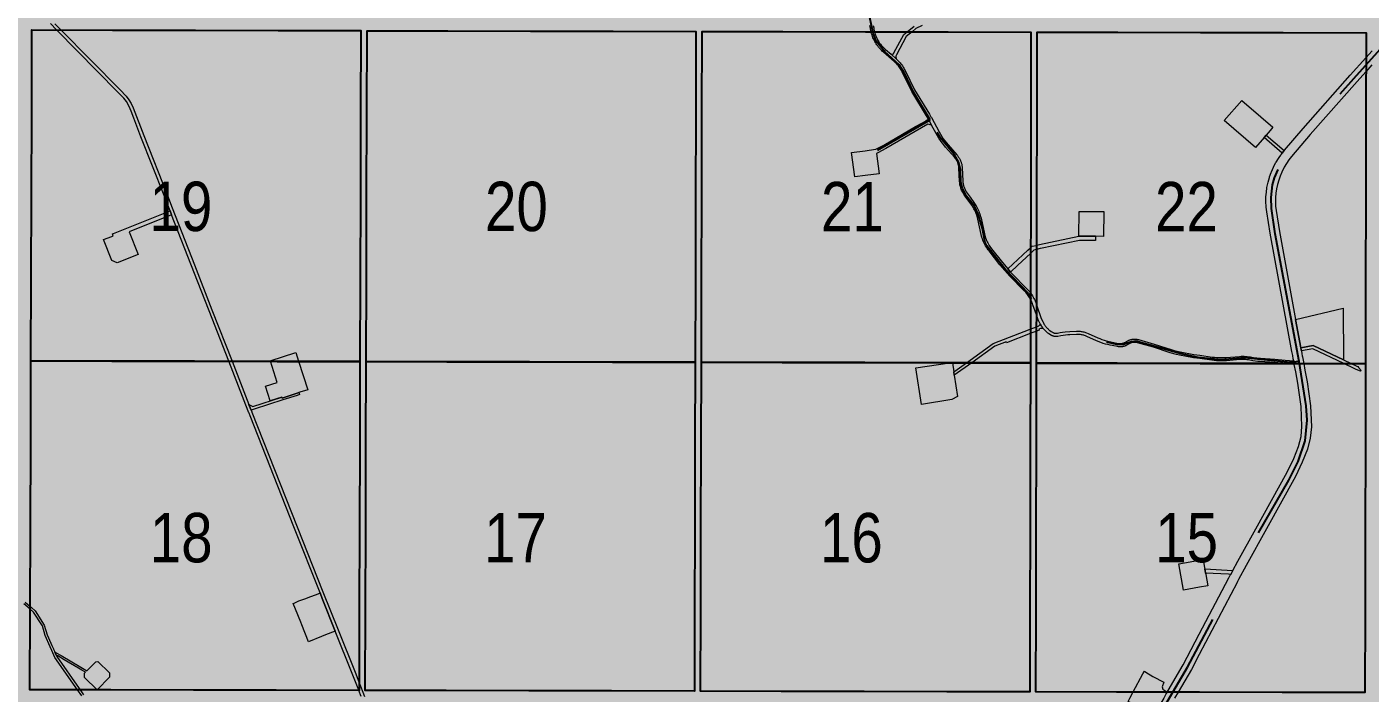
# Model space of a CAD drawing. Extents: x 351064 to 358960, y 6048061 to 6054858.
# Drawn here: x 352434.7 to 352652.5, y 6050541.5 to 6050649.5 of the extents above; entities that cross this region are included whole.
import ezdxf
from ezdxf.enums import TextEntityAlignment as Align

# ---------------------------------------------------------------- set-up
doc = ezdxf.new("R2010")
doc.units = 0
doc.header["$LTSCALE"] = 5
doc.linetypes.add('DASHED2', pattern=[9.525, 6.35, -3.175])
doc.layers.add('AS-ROUTEMAP', color=35, linetype='Continuous', lineweight=0)
doc.layers.add('RoadSeg', color=57, linetype='DASHED2')
doc.layers.add('ROUTE-MAP-BACKGROUND-H', color=7, linetype='Continuous', true_color=0xf0ebff)
doc.layers.add('Sections', color=7, linetype='Continuous', true_color=0xa75418)
doc.styles.add('120', font='ARIALN.TTF', dxfattribs={"height": 13})

msp = doc.modelspace()

# ---------------------------------------------------------------- hatches: boundary and pattern name
at = {"layer": 'ROUTE-MAP-BACKGROUND-H'}
h = msp.add_hatch(color=256, dxfattribs=at)
h.dxf.hatch_style = 1
h.paths.add_polyline_path([(352109.337, 6051083.716), (353736.796, 6051083.637), (353740.383, 6050432.833), (352105.91, 6050432.833)])

# ---------------------------------------------------------------- linework, layer by layer
at = {"layer": 'AS-ROUTEMAP', "flags": 128}
for points in [[(352488.93, 6050540.993), (352488.545, 6050541.982), (352488.542, 6050542), (352487.468, 6050544.746), (352484.714, 6050551.596), (352482.621, 6050556.861), (352482.253, 6050557.79), (352478.019, 6050568.5), (352470.915, 6050586.47), (352470.733, 6050586.936), (352470.725, 6050586.956), (352470.611, 6050587.247), (352467.449, 6050595.336), (352464.263, 6050603.486), (352462.962, 6050606.814), (352461.889, 6050609.558), (352458.175, 6050619.054), (352457.934, 6050619.675), (352457.814, 6050619.986), (352456.956, 6050622.172), (352453.216, 6050631.699), (352452.045, 6050634.74), (352451.611, 6050635.866), (352451.475, 6050636.219), (352451.203, 6050636.846), (352450.853, 6050637.416), (352450.428, 6050637.952), (352449.481, 6050638.939), (352439.514, 6050649.023), (352438.518, 6050650.031)], [(352439.222, 6050650.029), (352440.218, 6050649.022), (352449.839, 6050639.288), (352450.805, 6050638.281), (352451.263, 6050637.703), (352451.647, 6050637.078), (352451.938, 6050636.409), (352453.682, 6050631.881), (352457.494, 6050622.171), (352458.27, 6050620.194), (352461.893, 6050610.925), (352464.729, 6050603.668), (352467.986, 6050595.335), (352470.722, 6050588.332), (352470.783, 6050588.176), (352471.088, 6050587.4), (352471.19, 6050587.139), (352471.21, 6050587.089), (352478.558, 6050568.499), (352482.718, 6050557.974), (352485.178, 6050551.782), (352487.933, 6050544.929), (352488.549, 6050543.349), (352489.467, 6050540.992)], [(352571.965, 6050649.751), (352572.026, 6050649.336), (352572.059, 6050649.135), (352572.1, 6050648.936), (352572.146, 6050648.745), (352572.202, 6050648.541), (352572.263, 6050648.347), (352572.331, 6050648.155), (352572.406, 6050647.966), (352572.488, 6050647.78), (352572.576, 6050647.596), (352572.671, 6050647.416), (352572.772, 6050647.239), (352572.879, 6050647.066), (352572.993, 6050646.897), (352573.112, 6050646.732), (352573.237, 6050646.571), (352573.368, 6050646.415), (352573.504, 6050646.263), (352573.645, 6050646.117), (352573.943, 6050645.839), (352574.84, 6050645.062), (352575.667, 6050644.346), (352575.693, 6050644.323), (352575.855, 6050644.177), (352576.012, 6050644.025), (352576.163, 6050643.868), (352576.308, 6050643.705), (352576.447, 6050643.537), (352576.579, 6050643.364), (352576.706, 6050643.187), (352576.825, 6050643.005), (352576.938, 6050642.818), (352577.143, 6050642.433), (352578.658, 6050639.319), (352581.069, 6050635.383), (352581.297, 6050634.959), (352581.304, 6050634.944), (352581.375, 6050634.812), (352582.626, 6050632.48), (352582.834, 6050632.109), (352583.056, 6050631.747), (352583.291, 6050631.393), (352583.54, 6050631.049), (352584.077, 6050630.391), (352585.523, 6050628.75), (352585.602, 6050628.657), (352585.678, 6050628.562), (352585.75, 6050628.463), (352585.818, 6050628.363), (352585.883, 6050628.26), (352585.944, 6050628.155), (352586.002, 6050628.048), (352586.056, 6050627.939), (352586.105, 6050627.828), (352586.151, 6050627.715), (352586.193, 6050627.601), (352586.231, 6050627.485), (352586.264, 6050627.368), (352586.293, 6050627.25), (352586.319, 6050627.131), (352586.34, 6050627.011), (352586.356, 6050626.891), (352586.377, 6050626.648), (352586.48, 6050624.551), (352586.489, 6050624.418), (352586.503, 6050624.286), (352586.521, 6050624.154), (352586.544, 6050624.023), (352586.572, 6050623.892), (352586.605, 6050623.763), (352586.642, 6050623.635), (352586.683, 6050623.508), (352586.729, 6050623.383), (352586.78, 6050623.26), (352586.834, 6050623.138), (352586.894, 6050623.019), (352586.957, 6050622.902), (352587.024, 6050622.787), (352587.171, 6050622.565), (352587.647, 6050621.898), (352588.356, 6050620.906), (352588.493, 6050620.706), (352588.623, 6050620.502), (352588.745, 6050620.293), (352588.86, 6050620.079), (352588.966, 6050619.862), (352589.065, 6050619.64), (352589.155, 6050619.415), (352589.237, 6050619.188), (352589.31, 6050618.957), (352589.432, 6050618.488), (352589.982, 6050615.99), (352590.035, 6050615.768), (352590.097, 6050615.548), (352590.167, 6050615.33), (352590.245, 6050615.115), (352590.331, 6050614.903), (352590.425, 6050614.695), (352590.527, 6050614.49), (352590.636, 6050614.289), (352590.753, 6050614.093), (352590.878, 6050613.901), (352591.148, 6050613.531), (352592.902, 6050611.313), (352593.772, 6050610.292), (352594.205, 6050609.784), (352594.473, 6050609.471), (352596.772, 6050607.182), (352596.933, 6050607.017), (352597.087, 6050606.846), (352597.236, 6050606.67), (352597.378, 6050606.488), (352597.415, 6050606.438), (352597.514, 6050606.302), (352597.644, 6050606.111), (352597.766, 6050605.916), (352597.882, 6050605.717), (352597.991, 6050605.513), (352598.092, 6050605.306), (352598.186, 6050605.096), (352598.353, 6050604.666), (352598.417, 6050604.481), (352599.185, 6050602.266), (352599.489, 6050601.648), (352599.551, 6050601.528), (352599.618, 6050601.409), (352599.689, 6050601.293), (352599.764, 6050601.18), (352599.843, 6050601.069), (352599.926, 6050600.962), (352600.013, 6050600.857), (352600.104, 6050600.756), (352600.198, 6050600.658), (352600.296, 6050600.564), (352600.397, 6050600.473), (352600.501, 6050600.386), (352600.609, 6050600.303), (352600.832, 6050600.149), (352601.025, 6050600.026), (352601.058, 6050600.006), (352601.092, 6050599.987), (352601.126, 6050599.969), (352601.161, 6050599.953), (352601.197, 6050599.937), (352601.233, 6050599.923), (352601.27, 6050599.911), (352601.307, 6050599.9), (352601.345, 6050599.89), (352601.383, 6050599.881), (352601.421, 6050599.874), (352601.459, 6050599.868), (352601.498, 6050599.864), (352601.537, 6050599.861), (352601.575, 6050599.859), (352601.575, 6050599.859), (352601.614, 6050599.859), (352601.653, 6050599.861), (352601.692, 6050599.863), (352601.73, 6050599.867), (352601.807, 6050599.88), (352602.276, 6050599.973), (352602.662, 6050600.043), (352603.052, 6050600.097), (352603.835, 6050600.16), (352604.888, 6050600.204), (352605.042, 6050600.207), (352605.195, 6050600.205), (352605.348, 6050600.198), (352605.501, 6050600.185), (352605.653, 6050600.167), (352605.804, 6050600.143), (352605.955, 6050600.114), (352606.104, 6050600.079), (352606.252, 6050600.039), (352606.398, 6050599.994), (352606.543, 6050599.943), (352606.827, 6050599.827), (352608.351, 6050599.136), (352608.693, 6050598.989), (352609.04, 6050598.855), (352609.392, 6050598.734), (352609.748, 6050598.627), (352610.472, 6050598.454), (352611.645, 6050598.221), (352611.707, 6050598.21), (352611.769, 6050598.201), (352611.831, 6050598.194), (352611.894, 6050598.19), (352611.956, 6050598.188), (352612.019, 6050598.188), (352612.082, 6050598.191), (352612.144, 6050598.195), (352612.206, 6050598.202), (352612.268, 6050598.211), (352612.33, 6050598.223), (352612.391, 6050598.236), (352612.451, 6050598.252), (352612.511, 6050598.27), (352612.571, 6050598.29), (352612.629, 6050598.312), (352612.687, 6050598.337), (352612.744, 6050598.363), (352612.854, 6050598.422), (352613.189, 6050598.616), (352613.258, 6050598.655), (352613.328, 6050598.691), (352613.4, 6050598.725), (352613.473, 6050598.756), (352613.547, 6050598.784), (352613.622, 6050598.81), (352613.697, 6050598.834), (352613.774, 6050598.854), (352613.851, 6050598.872), (352613.929, 6050598.888), (352614.007, 6050598.9), (352614.086, 6050598.91), (352614.165, 6050598.917), (352614.244, 6050598.921), (352614.323, 6050598.923), (352614.402, 6050598.922), (352614.481, 6050598.918), (352614.56, 6050598.911), (352614.639, 6050598.901), (352614.717, 6050598.889), (352614.795, 6050598.874), (352614.949, 6050598.836), (352617.529, 6050598.099), (352620.249, 6050597.213), (352620.735, 6050597.066), (352620.983, 6050597.008), (352621.725, 6050596.836), (352623.95, 6050596.419), (352624.906, 6050596.287), (352626.932, 6050596.008), (352627.303, 6050595.964), (352627.675, 6050595.933), (352628.048, 6050595.915), (352628.422, 6050595.911), (352629.168, 6050595.943), (352631.358, 6050596.115), (352631.608, 6050596.13), (352631.859, 6050596.136), (352632.11, 6050596.133), (352632.36, 6050596.121), (352632.61, 6050596.1), (352633.107, 6050596.031), (352633.617, 6050595.941), (352633.986, 6050595.883), (352634.173, 6050595.865), (352634.73, 6050595.81), (352637.071, 6050595.671), (352638.77, 6050595.504), (352640.129, 6050595.371), (352640.203, 6050594.975), (352640.23, 6050594.825), (352638.664, 6050594.978), (352637.029, 6050595.139), (352634.699, 6050595.277), (352634.306, 6050595.308), (352633.525, 6050595.415), (352633.014, 6050595.505), (352632.785, 6050595.542), (352632.556, 6050595.569), (352632.325, 6050595.589), (352632.094, 6050595.6), (352631.862, 6050595.603), (352631.4, 6050595.583), (352629.21, 6050595.411), (352628.818, 6050595.387), (352628.425, 6050595.377), (352628.033, 6050595.382), (352627.64, 6050595.4), (352626.859, 6050595.48), (352624.905, 6050595.749), (352623.864, 6050595.892), (352621.627, 6050596.311), (352621.107, 6050596.42), (352620.083, 6050596.706), (352617.373, 6050597.589), (352614.803, 6050598.323), (352614.744, 6050598.339), (352614.685, 6050598.352), (352614.626, 6050598.364), (352614.566, 6050598.373), (352614.505, 6050598.38), (352614.445, 6050598.385), (352614.385, 6050598.389), (352614.324, 6050598.389), (352614.263, 6050598.388), (352614.203, 6050598.385), (352614.143, 6050598.38), (352614.082, 6050598.372), (352614.023, 6050598.363), (352613.963, 6050598.351), (352613.904, 6050598.337), (352613.846, 6050598.321), (352613.788, 6050598.303), (352613.73, 6050598.284), (352613.674, 6050598.262), (352613.618, 6050598.238), (352613.563, 6050598.212), (352613.456, 6050598.155), (352613.122, 6050597.961), (352613.05, 6050597.921), (352612.977, 6050597.884), (352612.903, 6050597.849), (352612.828, 6050597.817), (352612.751, 6050597.788), (352612.674, 6050597.762), (352612.595, 6050597.738), (352612.516, 6050597.718), (352612.436, 6050597.7), (352612.356, 6050597.685), (352612.275, 6050597.673), (352612.193, 6050597.664), (352612.112, 6050597.658), (352612.03, 6050597.655), (352611.948, 6050597.655), (352611.866, 6050597.657), (352611.784, 6050597.663), (352611.703, 6050597.672), (352611.541, 6050597.698), (352610.368, 6050597.931), (352609.984, 6050598.015), (352609.605, 6050598.114), (352609.229, 6050598.226), (352608.858, 6050598.354), (352608.131, 6050598.65), (352606.606, 6050599.341), (352606.483, 6050599.394), (352606.358, 6050599.443), (352606.232, 6050599.487), (352606.104, 6050599.527), (352605.974, 6050599.562), (352605.843, 6050599.592), (352605.712, 6050599.618), (352605.579, 6050599.638), (352605.446, 6050599.654), (352605.313, 6050599.666), (352605.179, 6050599.672), (352604.91, 6050599.671), (352603.857, 6050599.627), (352603.485, 6050599.605), (352603.115, 6050599.567), (352602.38, 6050599.45), (352601.911, 6050599.357), (352601.854, 6050599.346), (352601.796, 6050599.338), (352601.738, 6050599.332), (352601.68, 6050599.328), (352601.622, 6050599.326), (352601.564, 6050599.326), (352601.506, 6050599.328), (352601.448, 6050599.333), (352601.39, 6050599.339), (352601.332, 6050599.348), (352601.275, 6050599.359), (352601.218, 6050599.372), (352601.162, 6050599.386), (352601.106, 6050599.403), (352601.051, 6050599.422), (352600.997, 6050599.443), (352600.943, 6050599.466), (352600.89, 6050599.491), (352600.839, 6050599.518), (352600.738, 6050599.576), (352600.546, 6050599.699), (352600.416, 6050599.785), (352600.29, 6050599.875), (352600.167, 6050599.97), (352600.048, 6050600.07), (352599.932, 6050600.174), (352599.821, 6050600.281), (352599.713, 6050600.393), (352599.609, 6050600.509), (352599.51, 6050600.628), (352599.415, 6050600.751), (352599.325, 6050600.877), (352599.239, 6050601.007), (352599.158, 6050601.139), (352599.011, 6050601.413), (352598.692, 6050602.06), (352598.414, 6050602.862), (352597.849, 6050604.491), (352597.776, 6050604.69), (352597.696, 6050604.887), (352597.609, 6050605.08), (352597.516, 6050605.27), (352597.413, 6050605.457), (352597.31, 6050605.64), (352597.197, 6050605.82), (352597.078, 6050605.995), (352596.953, 6050606.166), (352596.822, 6050606.333), (352596.686, 6050606.495), (352596.396, 6050606.804), (352594.081, 6050609.108), (352592.49, 6050610.974), (352590.729, 6050613.201), (352590.579, 6050613.399), (352590.436, 6050613.602), (352590.3, 6050613.811), (352590.173, 6050614.025), (352590.054, 6050614.243), (352589.943, 6050614.466), (352589.841, 6050614.693), (352589.747, 6050614.923), (352589.662, 6050615.157), (352589.586, 6050615.394), (352589.461, 6050615.876), (352588.911, 6050618.373), (352588.859, 6050618.59), (352588.799, 6050618.804), (352588.732, 6050619.016), (352588.656, 6050619.226), (352588.573, 6050619.432), (352588.483, 6050619.636), (352588.385, 6050619.836), (352588.28, 6050620.032), (352588.168, 6050620.224), (352587.922, 6050620.596), (352586.991, 6050621.9), (352586.737, 6050622.255), (352586.651, 6050622.38), (352586.569, 6050622.509), (352586.492, 6050622.64), (352586.42, 6050622.774), (352586.352, 6050622.91), (352586.29, 6050623.049), (352586.232, 6050623.19), (352586.179, 6050623.333), (352586.132, 6050623.478), (352586.09, 6050623.624), (352586.053, 6050623.772), (352586.021, 6050623.921), (352585.994, 6050624.071), (352585.973, 6050624.222), (352585.948, 6050624.525), (352585.844, 6050626.622), (352585.837, 6050626.724), (352585.827, 6050626.827), (352585.813, 6050626.928), (352585.795, 6050627.03), (352585.774, 6050627.13), (352585.749, 6050627.23), (352585.721, 6050627.329), (352585.689, 6050627.426), (352585.653, 6050627.523), (352585.615, 6050627.618), (352585.573, 6050627.712), (352585.527, 6050627.804), (352585.479, 6050627.895), (352585.427, 6050627.983), (352585.372, 6050628.07), (352585.314, 6050628.155), (352585.254, 6050628.238), (352585.123, 6050628.397), (352583.677, 6050630.038), (352583.389, 6050630.378), (352583.114, 6050630.728), (352582.853, 6050631.089), (352582.606, 6050631.459), (352582.156, 6050632.228), (352581.414, 6050633.59), (352580.914, 6050634.544), (352580.838, 6050634.686), (352580.606, 6050635.118), (352578.189, 6050639.062), (352576.663, 6050642.2), (352576.573, 6050642.377), (352576.477, 6050642.55), (352576.374, 6050642.72), (352576.265, 6050642.886), (352576.15, 6050643.048), (352576.03, 6050643.205), (352575.903, 6050643.358), (352575.771, 6050643.506), (352575.634, 6050643.649), (352575.344, 6050643.92), (352573.594, 6050645.436), (352573.428, 6050645.585), (352573.268, 6050645.74), (352573.113, 6050645.9), (352572.965, 6050646.065), (352572.822, 6050646.236), (352572.685, 6050646.412), (352572.555, 6050646.592), (352572.431, 6050646.777), (352572.314, 6050646.966), (352572.203, 6050647.159), (352572.1, 6050647.356), (352572.003, 6050647.557), (352571.914, 6050647.761), (352571.832, 6050647.968), (352571.757, 6050648.177), (352571.69, 6050648.39), (352571.631, 6050648.604), (352571.597, 6050648.746), (352571.579, 6050648.821), (352571.498, 6050649.258), (352571.426, 6050649.752)], [(352579.897, 6050649.733), (352578.869, 6050649.221), (352578.262, 6050648.731), (352577.317, 6050647.97), (352575.701, 6050644.977), (352575.593, 6050644.778), (352575.667, 6050644.346), (352574.84, 6050645.062), (352575.213, 6050645.125), (352575.314, 6050645.313), (352576.925, 6050648.296), (352577.467, 6050648.733), (352578.598, 6050649.644)], [(352619.472, 6050541.485), (352619.603, 6050541.704), (352619.617, 6050541.728), (352619.774, 6050541.991), (352622.216, 6050546.141), (352624.825, 6050551.101), (352629.616, 6050560.212), (352629.679, 6050560.331), (352629.855, 6050560.659), (352629.924, 6050560.786), (352630.098, 6050561.11), (352630.273, 6050561.435), (352631.08, 6050562.935), (352633.989, 6050568.175), (352639.077, 6050577.34), (352640.129, 6050579.57), (352640.922, 6050581.537), (352641.32, 6050583.121), (352641.472, 6050584.728), (352641.359, 6050587.98), (352640.796, 6050591.766), (352640.453, 6050593.619), (352640.23, 6050594.825), (352640.203, 6050594.975), (352640.129, 6050595.371), (352640.061, 6050595.742), (352639.97, 6050596.235), (352639.849, 6050596.89), (352636.308, 6050616.083), (352635.761, 6050619.518), (352635.669, 6050620.306), (352635.667, 6050620.331), (352635.662, 6050620.396), (352635.624, 6050621.138), (352635.624, 6050621.277), (352635.63, 6050621.719), (352635.631, 6050621.797), (352635.636, 6050621.97), (352635.698, 6050622.746), (352635.795, 6050623.452), (352635.799, 6050623.474), (352635.977, 6050624.331), (352636.196, 6050625.115), (352636.221, 6050625.187), (352636.483, 6050625.926), (352636.521, 6050626.017), (352636.846, 6050626.758), (352636.88, 6050626.824), (352637.247, 6050627.514), (352637.298, 6050627.599), (352637.668, 6050628.205), (352637.766, 6050628.35), (352638.02, 6050628.712), (352638.053, 6050628.758), (352638.133, 6050628.868), (352638.287, 6050629.065), (352638.599, 6050629.456), (352638.638, 6050629.504), (352641.66, 6050633.058), (352649.292, 6050641.685), (352651.824, 6050644.512), (352652.831, 6050645.637)], [(352652.827, 6050643.349), (352651.82, 6050642.224), (352650.43, 6050640.672), (352642.81, 6050632.058), (352639.797, 6050628.515), (352639.353, 6050627.959), (352638.946, 6050627.375), (352638.578, 6050626.766), (352638.225, 6050625.972), (352637.94, 6050625.32), (352637.698, 6050624.652), (352637.499, 6050623.968), (352637.346, 6050623.274), (352637.238, 6050622.571), (352637.177, 6050621.862), (352637.175, 6050621.794), (352637.161, 6050621.151), (352637.193, 6050620.44), (352637.27, 6050619.733), (352637.812, 6050616.332), (352640.435, 6050602.097), (352641.283, 6050597.495), (352641.345, 6050597.166), (352641.375, 6050597.003), (352641.466, 6050596.51), (352641.527, 6050596.182), (352641.558, 6050596.018), (352641.752, 6050594.972), (352641.952, 6050593.896), (352642.299, 6050592.016), (352642.878, 6050588.119), (352642.998, 6050584.683), (352642.826, 6050582.862), (352642.374, 6050581.064), (352641.526, 6050578.96), (352640.433, 6050576.645), (352635.729, 6050568.171), (352632.417, 6050562.205), (352631.197, 6050559.938), (352631.024, 6050559.616), (352630.959, 6050559.492), (352624.819, 6050547.817), (352623.547, 6050545.398), (352621.382, 6050541.724), (352620.798, 6050540.734)], [(352443.643, 6050541.086), (352442.937, 6050542.092), (352439.27, 6050547.319), (352438.766, 6050548.439), (352438.485, 6050549.063), (352437.672, 6050550.872), (352437.224, 6050552.437), (352435.787, 6050554.666), (352435.219, 6050555.157), (352434.216, 6050556.024)], [(352434.434, 6050556.276), (352435.22, 6050555.596), (352435.437, 6050555.409), (352436.041, 6050554.887), (352437.531, 6050552.576), (352437.986, 6050550.986), (352438.598, 6050549.626), (352438.757, 6050549.271), (352439.008, 6050548.715), (352439.038, 6050548.647), (352439.222, 6050548.238), (352439.458, 6050547.713), (352439.561, 6050547.485), (352443.209, 6050542.285), (352443.345, 6050542.092), (352443.916, 6050541.278)]]:
    msp.add_lwpolyline(points, dxfattribs=at)
for points in [[(352635.01, 6050631.227), (352633.924, 6050629.964), (352628.873, 6050634.312), (352631.699, 6050637.595), (352634.791, 6050634.934), (352636.75, 6050633.247), (352636.295, 6050632.719), (352635.663, 6050631.985), (352635.337, 6050631.606), (352635.01, 6050631.227)], [(352580.914, 6050634.544), (352581.414, 6050633.59), (352580.802, 6050633.756), (352573.984, 6050629.785), (352572.711, 6050629.1), (352572.476, 6050628.966), (352572.907, 6050625.715), (352570.618, 6050625.412), (352568.943, 6050625.189), (352568.417, 6050629.154), (352570.627, 6050629.447), (352572.327, 6050629.673), (352572.382, 6050629.68), (352573.651, 6050630.362), (352578.824, 6050633.344), (352579.934, 6050633.983), (352580.401, 6050634.252), (352580.503, 6050634.309), (352580.55, 6050634.335), (352580.812, 6050634.486), (352580.914, 6050634.544)], [(352638.599, 6050629.456), (352638.287, 6050629.065), (352635.337, 6050631.606), (352635.663, 6050631.985), (352638.599, 6050629.456)], [(352452.765, 6050612.609), (352449.363, 6050611.257), (352448.499, 6050611.63), (352447.148, 6050615.032), (352448.466, 6050615.556), (352448.694, 6050615.646), (352448.571, 6050615.956), (352448.747, 6050616.026), (352457.934, 6050619.675), (352458.174, 6050619.054), (352451.291, 6050616.32), (352452.765, 6050612.609)], [(352609.32, 6050619.567), (352609.312, 6050615.567), (352607.978, 6050615.57), (352606.336, 6050615.573), (352605.765, 6050615.575), (352605.312, 6050615.576), (352605.32, 6050619.576), (352608.547, 6050619.569), (352609.32, 6050619.567)], [(352607.978, 6050615.57), (352607.977, 6050614.903), (352605.967, 6050614.907), (352605.381, 6050614.909), (352599.078, 6050613.584), (352599.014, 6050613.57), (352598.435, 6050613.435), (352598.02, 6050613.339), (352597.547, 6050612.899), (352597.428, 6050612.787), (352595.391, 6050610.889), (352594.205, 6050609.784), (352593.772, 6050610.292), (352597.019, 6050613.317), (352597.43, 6050613.7), (352597.7, 6050613.952), (352598.436, 6050614.109), (352598.474, 6050614.117), (352598.94, 6050614.236), (352605.312, 6050615.576), (352605.765, 6050615.575), (352606.336, 6050615.573), (352607.978, 6050615.57)], [(352648.199, 6050595.554), (352643.308, 6050597.871), (352641.283, 6050597.495), (352640.435, 6050602.097), (352648.175, 6050603.903), (352648.199, 6050595.554)], [(352599.51, 6050600.629), (352599.529, 6050600.605), (352599.083, 6050600.629), (352598.825, 6050600.528), (352598.886, 6050600.373), (352598.408, 6050600.188), (352597.402, 6050599.797), (352593.584, 6050598.315), (352593.524, 6050598.47), (352591.66, 6050597.746), (352587.927, 6050595.085), (352585.097, 6050593.067), (352585.011, 6050593.619), (352585.163, 6050593.728), (352587.069, 6050595.086), (352591.421, 6050598.19), (352597.404, 6050600.513), (352598.41, 6050600.903), (352598.817, 6050601.061), (352599.05, 6050601.336), (352599.149, 6050601.155), (352599.158, 6050601.14), (352599.239, 6050601.007), (352599.271, 6050600.957), (352599.325, 6050600.878), (352599.39, 6050600.785), (352599.415, 6050600.752), (352599.51, 6050600.629)], [(352643.308, 6050597.871), (352648.199, 6050595.554), (352649.461, 6050594.956), (352650.364, 6050594.528), (352650.528, 6050594.45), (352650.638, 6050594.325), (352651.078, 6050593.824), (352650.939, 6050593.703), (352650.283, 6050594.014), (352649.955, 6050594.169), (352648.289, 6050594.958), (352643.24, 6050597.35), (352641.375, 6050597.003), (352641.345, 6050597.166), (352641.283, 6050597.495), (352643.308, 6050597.871)], [(352478.517, 6050590.137), (352476.125, 6050589.369), (352476.074, 6050589.527), (352474.176, 6050588.917), (352473.412, 6050591.298), (352475.309, 6050591.907), (352474.212, 6050595.322), (352474.187, 6050595.398), (352478.313, 6050596.723), (352478.766, 6050595.312), (352480.25, 6050590.693), (352478.99, 6050590.289), (352478.826, 6050590.236), (352478.517, 6050590.137)], [(352584.713, 6050589.104), (352579.797, 6050588.338), (352578.879, 6050594.232), (352584.4, 6050595.092), (352584.772, 6050595.15), (352584.781, 6050595.091), (352585.011, 6050593.619), (352585.097, 6050593.067), (352585.637, 6050589.604), (352584.713, 6050589.104)], [(352478.535, 6050589.793), (352476.232, 6050589.053), (352471.564, 6050587.553), (352471.088, 6050587.4), (352470.783, 6050588.176), (352470.721, 6050588.332), (352471.378, 6050588.018), (352476.074, 6050589.527), (352476.125, 6050589.369), (352478.517, 6050590.137), (352478.824, 6050590.236), (352478.929, 6050589.919), (352478.535, 6050589.793)], [(352624.839, 6050558.695), (352622.276, 6050558.227), (352621.497, 6050562.49), (352624.846, 6050563.101), (352625.432, 6050563.208), (352625.682, 6050561.841), (352625.698, 6050561.751), (352625.711, 6050561.68), (352625.774, 6050561.335), (352625.782, 6050561.294), (352625.821, 6050561.077), (352625.834, 6050561.006), (352625.865, 6050560.839), (352625.874, 6050560.788), (352626.21, 6050558.945), (352624.839, 6050558.695)], [(352630.098, 6050561.11), (352629.924, 6050560.786), (352629.586, 6050560.804), (352625.834, 6050561.006), (352625.821, 6050561.077), (352625.782, 6050561.294), (352625.774, 6050561.335), (352625.711, 6050561.68), (352630.273, 6050561.435), (352630.098, 6050561.11)], [(352482.504, 6050550.723), (352480.375, 6050549.881), (352479.292, 6050552.598), (352479.109, 6050553.063), (352478.284, 6050555.143), (352477.916, 6050556.071), (352478.071, 6050556.14), (352478.825, 6050556.498), (352479.637, 6050556.783), (352479.766, 6050556.829), (352480.213, 6050556.985), (352480.34, 6050557.033), (352481.924, 6050557.659), (352482.253, 6050557.79), (352482.621, 6050556.861), (352484.714, 6050551.596), (352483.126, 6050550.969), (352482.504, 6050550.723)], [(352443.985, 6050545.451), (352444.461, 6050545.175), (352444.567, 6050545.284), (352445.879, 6050546.641), (352446.211, 6050546.647), (352448.099, 6050544.822), (352448.111, 6050544.156), (352446.122, 6050542.099), (352444.065, 6050544.087), (352444.054, 6050544.754), (352444.189, 6050544.894), (352444.223, 6050544.929), (352443.618, 6050545.28), (352443.098, 6050545.586), (352440.739, 6050546.964), (352439.706, 6050547.568), (352439.458, 6050547.713), (352439.222, 6050548.238), (352439.47, 6050548.093), (352440.28, 6050547.619), (352443.465, 6050545.758), (352443.985, 6050545.451)], [(352618.44, 6050539.577), (352617.533, 6050537.899), (352613.283, 6050540.198), (352613.573, 6050540.734), (352614.117, 6050541.739), (352615.69, 6050544.648), (352615.929, 6050545.09), (352616.163, 6050544.948), (352617.297, 6050544.242), (352619.097, 6050543.305), (352618.812, 6050542.559), (352618.93, 6050542.164), (352619.568, 6050541.728), (352619.603, 6050541.704), (352619.472, 6050541.485), (352619.06, 6050540.723), (352618.758, 6050540.163), (352618.44, 6050539.577)]]:
    msp.add_lwpolyline(points, close=True, dxfattribs=at)
at = {"layer": 'RoadSeg', "flags": 128}
for points in [[(352581.192, 6050634.422), (352578.463, 6050638.947), (352577.009, 6050642.007), (352576.169, 6050643.383), (352573.843, 6050645.452), (352572.426, 6050647.212), (352571.923, 6050648.499), (352571.15, 6050652.245), (352570.899, 6050652.871), (352566.716, 6050659.289), (352565.265, 6050661.049), (352562.521, 6050664.939), (352559.393, 6050667.052), (352556.903, 6050669.049), (352555.749, 6050669.75), (352553.561, 6050670.455), (352552.732, 6050671.465), (352547.383, 6050684.919), (352547.005, 6050685.309), (352546.24, 6050685.254), (352544.404, 6050684.135), (352535.078, 6050677.869), (352524.663, 6050671.171)], [(352641.023, 6050595.265), (352637.102, 6050615.996), (352636.519, 6050620.081), (352636.468, 6050621.88), (352636.678, 6050623.887), (352637.012, 6050625.063), (352638.081, 6050627.361), (352639.236, 6050628.961), (352642.27, 6050632.515), (352649.896, 6050641.134), (352668.16, 6050661.525), (352676.12, 6050670.121)], [(352572.66, 6050629.512), (352581.192, 6050634.422)], [(352641.023, 6050595.265), (352639.626, 6050595.125), (352632.135, 6050595.881), (352628.342, 6050595.573), (352624.664, 6050595.936), (352621.88, 6050596.524), (352614.518, 6050598.583), (352613.821, 6050598.497), (352612.533, 6050598.027), (352611.466, 6050598.03), (352609.15, 6050598.565), (352606.147, 6050599.814), (352604.54, 6050600.035), (352602.447, 6050599.742), (352601.347, 6050599.745), (352600.265, 6050600.281), (352599.44, 6050601.158), (352598.876, 6050602.209), (352597.9, 6050604.883), (352597.126, 6050606.328), (352593.347, 6050610.223), (352590.373, 6050614.007), (352590.125, 6050614.5), (352589.659, 6050616.821), (352588.959, 6050619.169), (352588.356, 6050620.452), (352587.076, 6050622.083), (352586.441, 6050623.333), (352586.177, 6050624.392), (352586.086, 6050626.424), (352585.786, 6050627.616), (352585.12, 6050628.764), (352582.806, 6050631.566), (352581.192, 6050634.422)], [(352611.747, 6050525.642), (352619.607, 6050540.137), (352622.916, 6050545.733), (352633.422, 6050565.705), (352639.332, 6050576.043), (352640.847, 6050579.087), (352641.986, 6050582.421), (352642.292, 6050585.764), (352642.159, 6050588.094), (352641.023, 6050595.265)]]:
    msp.add_lwpolyline(points, dxfattribs=at)
at = {"layer": 'Sections', "flags": 128}
for points in [[(352488.761, 6050608.676), (352488.725, 6050595.269), (352475.304, 6050595.297), (352461.883, 6050595.324), (352448.463, 6050595.352), (352435.377, 6050595.379), (352435.418, 6050608.787), (352435.459, 6050622.194), (352435.501, 6050635.601), (352435.542, 6050649.008), (352448.622, 6050648.981), (352462.038, 6050648.953), (352475.454, 6050648.925), (352488.87, 6050648.897), (352488.834, 6050635.49), (352488.797, 6050622.083)], [(352543.108, 6050608.562), (352543.077, 6050595.156), (352529.656, 6050595.184), (352516.236, 6050595.212), (352502.816, 6050595.24), (352489.73, 6050595.267), (352489.766, 6050608.674), (352489.803, 6050622.081), (352489.839, 6050635.488), (352489.875, 6050648.895), (352502.956, 6050648.867), (352516.372, 6050648.839), (352529.787, 6050648.811), (352543.203, 6050648.783), (352543.171, 6050635.376), (352543.14, 6050621.969)], [(352597.455, 6050608.448), (352597.428, 6050595.042), (352584.008, 6050595.07), (352570.588, 6050595.098), (352557.168, 6050595.126), (352544.082, 6050595.154), (352544.114, 6050608.56), (352544.145, 6050621.967), (352544.177, 6050635.374), (352544.208, 6050648.78), (352557.288, 6050648.753), (352570.704, 6050648.724), (352584.119, 6050648.696), (352597.534, 6050648.668), (352597.508, 6050635.261), (352597.481, 6050621.855)], [(352651.801, 6050608.334), (352651.779, 6050594.928), (352638.359, 6050594.956), (352624.939, 6050594.984), (352611.519, 6050595.012), (352598.434, 6050595.04), (352598.46, 6050608.446), (352598.487, 6050621.853), (352598.513, 6050635.259), (352598.54, 6050648.666), (352611.62, 6050648.638), (352625.035, 6050648.61), (352638.45, 6050648.581), (352651.866, 6050648.553), (352651.844, 6050635.147), (352651.822, 6050621.74)], [(352488.616, 6050555.048), (352488.581, 6050541.976), (352475.156, 6050542.004), (352461.73, 6050542.031), (352448.305, 6050542.059), (352435.215, 6050542.085), (352435.254, 6050555.157), (352435.295, 6050568.565), (352435.336, 6050581.972), (352435.377, 6050595.379), (352448.463, 6050595.352), (352461.883, 6050595.324), (352475.304, 6050595.297), (352488.725, 6050595.269), (352488.688, 6050581.862), (352488.652, 6050568.455)], [(352542.983, 6050554.936), (352542.952, 6050541.864), (352529.527, 6050541.892), (352516.102, 6050541.92), (352502.677, 6050541.947), (352489.586, 6050541.974), (352489.622, 6050555.046), (352489.658, 6050568.453), (352489.694, 6050581.86), (352489.73, 6050595.267), (352502.816, 6050595.24), (352516.236, 6050595.212), (352529.656, 6050595.184), (352543.077, 6050595.156), (352543.045, 6050581.749), (352543.014, 6050568.342)], [(352597.349, 6050554.822), (352597.323, 6050541.751), (352583.898, 6050541.779), (352570.473, 6050541.807), (352557.048, 6050541.835), (352543.958, 6050541.862), (352543.988, 6050554.933), (352544.02, 6050568.34), (352544.051, 6050581.747), (352544.082, 6050595.154), (352557.168, 6050595.126), (352570.588, 6050595.098), (352584.008, 6050595.07), (352597.428, 6050595.042), (352597.402, 6050581.635), (352597.375, 6050568.229)], [(352651.715, 6050554.709), (352651.694, 6050541.638), (352638.269, 6050541.666), (352624.844, 6050541.694), (352611.418, 6050541.722), (352598.329, 6050541.749), (352598.354, 6050554.82), (352598.381, 6050568.227), (352598.407, 6050581.633), (352598.434, 6050595.04), (352611.519, 6050595.012), (352624.939, 6050594.984), (352638.359, 6050594.956), (352651.779, 6050594.928), (352651.758, 6050581.521), (352651.736, 6050568.115)]]:
    msp.add_lwpolyline(points, close=True, dxfattribs=at)

# ---------------------------------------------------------------- texts
at = {"layer": 'RoadSeg', "style": '120'}
for s, p in [('19', (352459.695, 6050620.423)), ('20', (352514.093, 6050620.414)), ('21', (352568.579, 6050620.379)), ('22', (352622.741, 6050620.379)), ('18', (352459.73, 6050566.74)), ('17', (352513.942, 6050566.72)), ('16', (352568.399, 6050566.731)), ('15', (352622.767, 6050566.755))]:
    msp.add_text(s, height=8.0015, dxfattribs=at).set_placement(p, align=Align.MIDDLE_CENTER)
msp.add_text('64-8-6', height=39.9699, rotation=359.95761, dxfattribs=at).set_placement((352539.854, 6050583.23))

doc.saveas('drawing.dxf')
